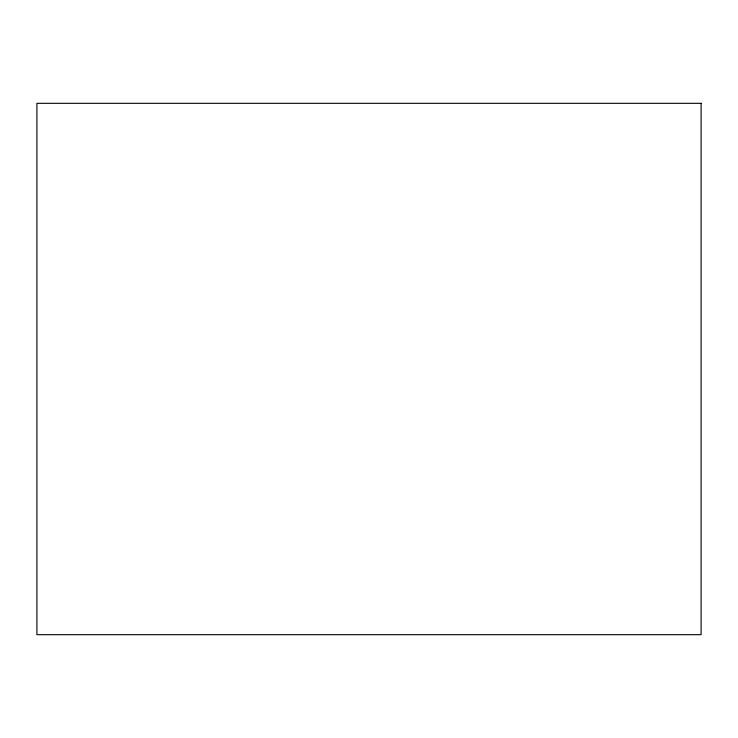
<?xml version="1.0" encoding="UTF-8"?>
<svg xmlns="http://www.w3.org/2000/svg" width="738" height="738" viewBox="0 0 738 738"><rect width="100%" height="100%" fill="white"/><g stroke="black" fill="none" stroke-linecap="round" stroke-linejoin="round"><path stroke-width="1.11" d="M701.1 103.32L36.9 103.32L36.9 634.68L701.1 634.68L701.1 103.32"/></g></svg>
